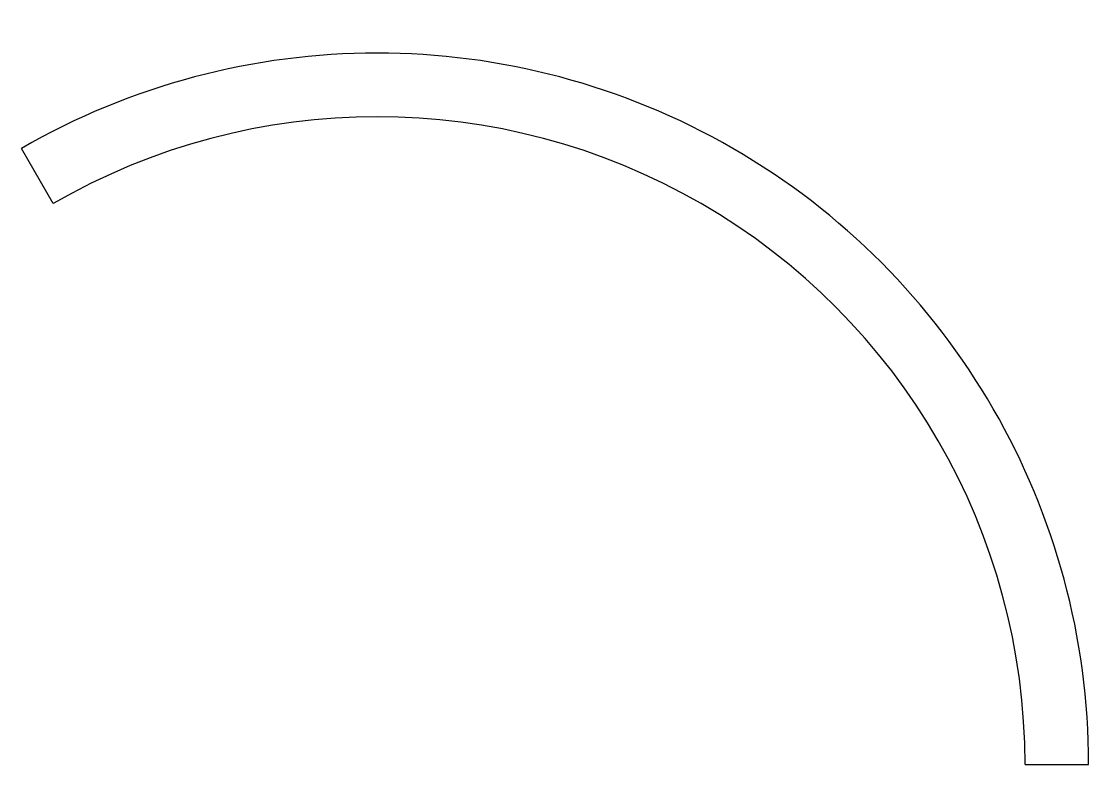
# Model space of a CAD drawing. Extents: x -90 to 179, y 0 to 187.
import ezdxf

# ---------------------------------------------------------------- set-up
doc = ezdxf.new("R2010")
doc.units = 0
doc.layers.add('Cut051012005', color=7, linetype='CONTINUOUS')

msp = doc.modelspace()

# ---------------------------------------------------------------- linework, layer by layer
at = {"layer": 'Cut051012005', "color": 7}
for p, q in [((-89.5, 155.019), (-89.5, 155.019)), ((-81.5, 141.162), (-89.5, 155.019)), ((-81.5, 141.162), (-89.5, 155.019)), ((-89.5, 155.019), (-89.5, 155.019)), ((-81.5, 141.162), (-89.5, 155.019)), ((-81.5, 141.162), (-81.5, 141.162)), ((-81.5, 141.162), (-81.5, 141.162)), ((163, 0), (179, 0)), ((163, 0), (179, 0)), ((163, 0), (163, 0)), ((163, 0), (179, 0)), ((163, 0), (163, 0)), ((179, 0), (179, 0)), ((179, 0), (179, 0))]:
    msp.add_line(p, q, dxfattribs=at)
for points in [[(89.5, 155.018548), (34.117207, 186.993818), (-34.117207, 186.993818), (-89.5, 155.018547)], [(89.5, 155.018548), (34.117207, 186.993818), (-34.117207, 186.993818), (-89.5, 155.018547)], [(89.5, 155.018548), (34.117207, 186.993818), (-34.117207, 186.993818), (-89.5, 155.018547)], [(81.5, 141.162141), (31.067624, 170.279286), (-31.067624, 170.279286), (-81.5, 141.162141)], [(81.5, 141.162141), (31.067624, 170.279286), (-31.067624, 170.279286), (-81.5, 141.162141)], [(81.5, 141.162141), (31.067624, 170.279286), (-31.067624, 170.279286), (-81.5, 141.162141)], [(179, 0), (179, 63.950541), (144.882793, 123.043277), (89.5, 155.018548)], [(179, 0), (179, 63.950541), (144.882793, 123.043277), (89.5, 155.018548)], [(179, 0), (179, 63.950541), (144.882793, 123.043277), (89.5, 155.018548)], [(163, 0), (163, 58.234291), (131.932375, 112.044995), (81.5, 141.162141)], [(163, 0), (163, 58.234291), (131.932375, 112.044995), (81.5, 141.162141)], [(163, 0), (163, 58.234291), (131.932375, 112.044995), (81.5, 141.162141)]]:
    msp.add_open_spline(points, degree=3, dxfattribs=at)

doc.saveas('drawing.dxf')
